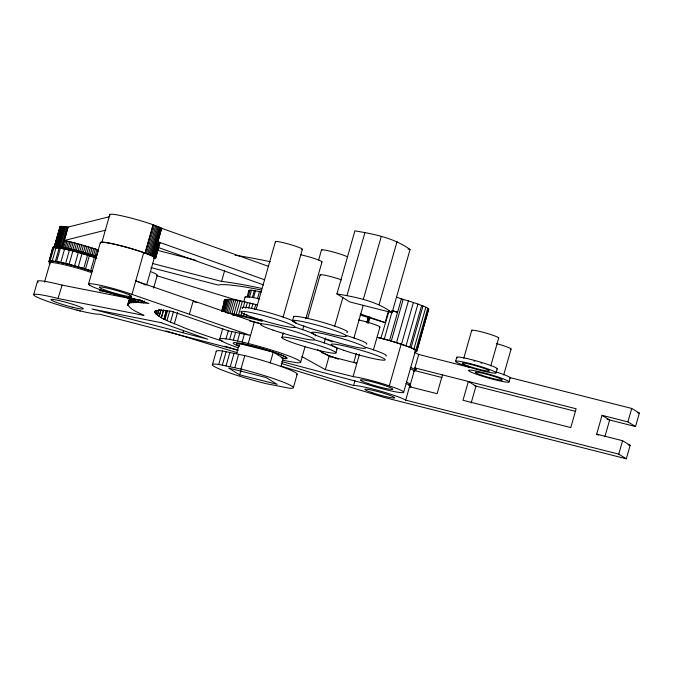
<?xml version="1.0" encoding="UTF-8"?>
<svg xmlns="http://www.w3.org/2000/svg" width="673" height="673" viewBox="0 0 673 673"><rect width="100%" height="100%" fill="white"/><g stroke="black" fill="none" stroke-linecap="round" stroke-linejoin="round"><path stroke-width="1.01" d="M49.137 261.89L52.772 247.672C67.847 248.093 82.459 253.771 96.828 258.104M52.772 247.672L48.91 261.646M413.802 370.756L415.578 370.411L414.492 369.25A28.056 2.541 15.9 0 0 410.656 367.391M471.184 402.959L475.979 386.125L468.349 381.456L462.99 400.267L570.788 427.582L576.147 408.772L414.879 367.904L415.973 368.897L415.594 369.309M222.755 341.219A112.231 10.171 15.9 0 1 210.885 337.316L204.802 335.247A112.231 10.171 15.9 0 1 183.182 327.372C173.769 322.754 161.974 320.415 154.756 312.44L154.824 311.767C159.703 308.84 166.181 311.178 171.565 311.271L228.307 330.838L250.533 335.448L131.832 294.32A28.056 2.541 15.9 0 0 100.412 285.327A28.056 2.541 15.9 0 0 89.475 285.125M261.561 291.889L251.475 290.206L248.909 290.357L249.338 291.375M33.692 294.606L37.52 281.171M49.962 259.012L52.965 248.455M48.944 261.107L50.063 260.888L53.89 247.454M54.294 246.848L60.116 226.54L68.158 227.129L62.421 247.285L59.014 246.713L64.759 226.565M54.328 247.033L60.116 226.54M44.544 282.13L50.105 262.588M54.37 246.697L60.309 226.422M54.563 246.579L60.612 226.338M54.875 246.495L61.033 226.288M55.295 246.444L55.825 246.436L61.571 226.279M50.063 260.888L52.216 260.998L56.044 247.563M55.825 246.436L56.465 246.453L62.21 226.296M56.465 246.453L57.213 246.503L62.959 226.355M63.809 226.439L58.063 246.596L57.213 246.503M52.216 260.998L55.337 261.427L59.165 247.992M60.065 246.873L65.803 226.717M55.337 261.427L56.566 261.637L60.393 248.202M61.201 247.058L66.938 226.91M62.227 247.243L67.965 227.095L109.657 216.664M62.421 247.285L63.725 247.529L65.634 240.816L73.155 242.49L98.451 249.91L96.811 255.664M56.566 261.637L60.763 262.47L64.591 249.035M63.725 247.529L65.104 247.815L67.014 241.094M65.104 247.815L66.551 248.127L68.461 241.405M66.551 248.127L68.057 248.463L69.975 241.742M68.057 248.463L69.63 248.825L71.54 242.103M60.763 262.47L65.592 263.564L69.42 250.129M69.63 248.825L71.245 249.212L73.155 242.49M238.049 350.212L99.57 314.182A34.794 3.155 15.9 0 1 43.77 299.965A34.794 3.155 15.9 0 1 58.029 298.492L62.093 285.116L129.914 298.476M71.245 249.212L72.903 249.624L74.821 242.903M65.592 263.564L69.075 264.422L72.903 250.987M72.903 249.624L74.602 250.053L76.512 243.332M74.602 250.053L76.327 250.499L78.236 243.786M76.327 250.499L78.076 250.97L79.986 244.249M69.075 264.422L74.526 265.86L78.354 252.425M78.076 250.97L79.835 251.45L81.744 244.728M79.835 251.45L81.601 251.946L83.511 245.224M92.218 271.269L78.236 266.895L82.064 253.46M96.542 256.623L83.359 252.451L85.278 245.729M85.118 252.964L87.036 246.242M86.859 253.485L88.769 246.764M83.738 268.527L87.566 255.084M88.575 254.007L90.485 247.294M85.53 269.074L89.358 255.639M90.258 254.537L92.167 247.824M91.907 255.067L93.816 248.345M93.505 255.589L95.415 248.875M90.645 270.731L94.472 257.296M95.053 256.11L96.962 249.397M88.508 284.208L100.361 242.558M101.732 242.877L109.775 214.662M58.265 298.551L144.014 315.435C138.512 312.289 130.999 310.396 127.735 304.617L129.788 297.458M127.878 305.046L129.519 299.283M127.996 305.466L130.091 297.718M128.055 305.567L128.863 302.64M127.735 304.617L128.829 303.195L130.579 297.39M128.829 303.195L129.603 302.943L130.966 298.147M131.967 294.37L143.686 252.678A28.056 2.541 15.9 0 0 113.754 244.03A28.056 2.541 15.9 0 0 100.614 242.961M131.605 297.946L130.234 302.741L129.603 302.943M131.773 297.903L130.335 302.724L137.83 302.404L148.926 303.473L137.006 299.443A28.056 2.541 15.9 0 1 125.96 297.163L124.312 296.759A28.056 2.541 15.9 0 1 103.692 290.812L102.119 290.332A28.056 2.541 15.9 0 1 89.997 285.436M153.713 258.541C160.233 258.003 145.923 253.46 145.057 252.989L153.099 224.774A28.056 2.541 15.9 0 0 124.715 216.504L123.159 216.142A28.056 2.541 15.9 0 0 110.019 215.074M145.191 253.04L153.234 224.824M131.319 302.581L132.413 298.745M132.211 302.455L133.304 298.619M132.337 302.446L133.431 298.61M132.438 302.438L133.532 298.602M146.428 253.485L154.462 225.27L153.099 224.774M133.599 302.396L134.693 298.551M147.724 253.973L155.757 225.758L154.462 225.27M134.743 302.345L135.567 299.46M134.894 302.345L135.845 299.46M148.935 254.436L156.977 226.221L155.757 225.758M136.434 302.379L137.258 299.493M150.062 254.89L158.105 226.675L156.977 226.221M151.097 255.319L159.139 227.104L158.105 226.675M137.83 302.404L138.646 299.519M138.007 302.413L138.823 299.535M138.158 302.421L138.975 299.535M152.039 255.732L160.073 227.516L159.139 227.104M152.88 256.127L160.914 227.911L160.073 227.516M139.816 302.53L140.632 299.653M153.612 256.489L161.655 228.273L160.914 227.911M153.814 256.598L161.655 228.273M154.243 256.825L158.458 242.053L158.029 241.817L264.632 279.775M141.448 302.631L141.995 300.713M141.65 302.657L142.196 300.73M146.613 284.973L154.353 257.767M154.765 257.145L158.979 242.364L158.458 242.053M141.826 302.665L142.373 300.747M155.177 257.423L159.383 242.642L158.979 242.364M155.227 258.474L159.383 242.642M155.505 258.382L159.686 242.903M155.673 258.255L159.863 243.121M143.711 302.858L144.258 300.932M153.587 288.12L157.238 275.307M154.756 312.44L155.303 310.522M155.152 313.239L155.968 310.362M156.001 314.173L157.095 310.329M157.314 315.216L158.954 309.462M157.482 315.275L159.122 309.521M159.08 316.386L160.99 309.673M159.24 316.445L161.15 309.723M161.284 317.664L163.472 309.992M161.436 317.723L163.623 310.043M163.926 319.052L166.391 310.421M164.069 319.103L166.534 310.463M164.986 319.566L167.442 310.934M166.988 320.541L169.722 310.943M170.462 322.123L173.474 311.565M174.332 323.797L177.613 312.28M182.829 332.773L183.376 330.855M189.407 314.215L193.235 300.781L135.795 280.927L137.031 281.381A28.056 2.541 15.9 0 1 140.665 282.778M152.603 263.496L221.568 281.398L224.58 270.84M221.594 311.33L224.875 299.813C235.693 298.122 247.016 303.001 257.734 304.869M221.821 311.086L225.102 299.569M222.241 310.909L225.522 299.392M222.872 310.791L226.153 299.275M223.419 311.692L226.978 299.216M224.437 311.692L227.987 299.216M225.371 312.709L229.199 299.275M230.587 299.401L226.759 312.836L241.027 315.292L262.445 320.533M212.407 364.783L216.235 351.34M219.684 339.251L222.746 328.5M228.324 313.012L232.151 299.578M230.057 313.256L233.884 299.822M231.958 313.551L235.786 300.116M218.733 364.43L242.28 369.376A42.088 3.811 15.9 0 1 284.107 382.483A42.088 3.811 15.9 0 1 289.281 388.203L266.054 383.66A42.088 3.811 15.9 0 1 221.695 369.914A42.088 3.811 15.9 0 1 217.766 364.303L218.733 364.43L222.561 350.986L246.108 355.933A42.088 3.811 15.9 0 1 296.465 374.735M237.796 347.655A42.088 3.811 15.9 0 1 225.034 338.78L226.01 338.898L228.307 330.838M234.019 313.904L237.847 300.469M236.223 314.316L240.051 300.881M222.368 364.976L226.195 351.533M226.01 338.898L229.636 339.444L231.933 331.385M238.562 314.779L242.389 301.344M243.761 301.874L245.132 297.071M226.103 365.658L229.93 352.223M229.636 339.444L233.371 340.126L235.668 332.067M241.027 315.292L241.843 312.415M243.214 307.611L244.854 301.857M246.974 297.146L248.909 290.357M248.093 297.214L250.104 290.156M243.609 315.856L244.434 312.979M245.796 308.175L247.437 302.421M249.464 297.264L251.475 290.206M230.292 366.524L234.12 353.089M233.371 340.126L237.561 340.992L239.857 332.933M246.301 316.47L246.848 314.543M248.758 307.83L250.129 303.027M252.409 297.348L254.344 290.551M236.593 353.485L239.42 343.583L273.263 352.156L283.299 358.305L281.045 366.221M253.57 297.533L255.504 290.736M251.542 308.486L252.913 303.683M234.869 367.559L238.696 354.116M237.561 340.992L242.137 342.027L244.434 333.968M254.411 309.176L255.774 304.381M257.498 298.543L259.509 291.493M256.085 309.496L275.425 241.624M240.968 369.04L244.795 355.605M242.137 342.027L248.236 343.508L254.36 322.014L193.235 300.781M239.706 374.853L228.576 368.038L266.096 377.536L277.226 384.359L239.706 374.853L241.069 370.057M283.064 317.219L302.396 249.338M270.159 363.05L273.263 352.156M281.962 337.459L283.114 333.421M292.494 320.71L293.647 316.68M318.615 259.988L321.475 249.944M302.657 329.787L303.792 325.791M305.778 318.809L321.988 261.915M307.696 318.548L320.146 274.853M293.386 387.614L297.214 374.18M300.663 362.082L305.113 346.452M336.937 293.916L354.907 230.856C374.053 234.053 394.05 237.914 410.076 249.498L392.09 312.651L349.851 301.95L336.937 293.916C356.084 297.138 376.157 300.89 392.09 312.651M324.142 342.994L325.572 337.972M334.666 326.27L342.877 297.466M281.642 361.561L364.017 383.366A28.056 2.541 15.9 0 0 399.636 392.477L400.511 392.578A28.056 2.541 15.9 0 0 390.088 386.1A28.056 2.541 15.9 0 0 353.695 376.729L325.303 369.628L329.131 356.194L356.648 363.201A28.056 2.541 15.9 0 0 355.874 363.134M347.016 295.439L364.985 232.37M335.911 352.896A28.056 2.541 15.9 0 0 296.356 339.285A28.056 2.541 15.9 0 0 294.538 343.348A28.056 2.541 15.9 0 0 335.911 352.896L337.055 348.858M363.294 299.535L381.255 236.492M353.88 338.115L363.21 305.34M353.796 362.461L356.379 353.392M366.861 322.308L368.299 317.269M367.189 321.946L368.316 317.648M367.694 323.124L369.418 317.084M353.064 376.661L359.475 354.158M368.367 323.141L370.091 317.092M281.196 363.428L353.561 385.562L354.932 380.767M379.109 304.575L397.07 241.531M373.414 349.96L379.934 327.095M360.03 315.023A133.271 12.08 15.9 0 1 384.535 322.485L385.065 322.653L388.346 311.136M377.646 337.459A28.056 2.541 15.9 0 1 380.884 338.233L389.011 311.119M381.255 338.334L384.283 339.099L392.317 310.884L397.575 312.314L391.787 310.253M384.283 339.099L389.541 340.53L401.402 298.871L396.481 297.121M416.116 351.323L416.898 351.028L415.906 349.893L411.11 347.621L391.307 341.026L403.169 299.376L401.402 298.871M396.54 342.582L408.402 300.932L403.169 299.376M389.314 385.839L401.175 344.189M401.52 344.164L413.382 302.514L408.402 300.932M406.055 345.712L417.916 304.061L413.382 302.514M409.79 347.1L421.66 305.449L417.916 304.061M411.11 347.621L422.972 305.971L421.66 305.449M413.971 348.866L425.832 307.208L422.972 305.971M403.649 392.3L415.51 350.65M415.906 349.893L427.767 308.242L425.832 307.208M418.943 341.404L419.784 338.426M424.31 322.56L425.151 319.582M416.848 350.667L428.709 309.016L427.767 308.242M416.898 351.028L428.709 309.016M509.427 377.452L631.737 408.452L639.35 413.113L635.522 426.547L627.909 421.887L602.041 415.334L596.682 434.144L622.567 440.706L630.155 445.358L626.327 458.793L618.739 454.14L405.693 400.149L409.899 385.377A28.056 2.541 15.9 0 0 406.063 383.517M414.492 369.25L418.707 354.461A28.056 2.541 15.9 0 0 414.871 352.602M410.286 384.704L414.114 371.269M414.938 369.544L415.325 368.198M409.899 385.377L410.681 385.932L410.294 387.278L409.521 386.714L437.105 393.705L442.464 374.895M415.275 369.805L415.653 368.459M415.493 370.041L415.872 368.695M415.451 370.545L415.838 369.208M415.578 370.411L415.973 368.897M455.604 361.325L456.757 357.296M463.781 358.221L471.731 330.334M490.752 365.944L498.701 338.048M496.068 372.901A21.04 1.91 15.9 0 0 466.406 362.697A21.04 1.91 15.9 0 0 465.043 365.742A21.04 1.91 15.9 0 0 496.068 372.901L497.212 368.871M503.698 374.97L511.068 349.094M509.015 381.928A21.04 1.91 15.9 0 0 479.353 371.723A21.04 1.91 15.9 0 0 477.981 374.768A21.04 1.91 15.9 0 0 509.015 381.928L510.159 377.898M604.859 436.827L609.654 419.994L602.041 415.334M618.739 454.14L622.567 440.706M627.909 421.887L631.737 408.452M159.93 243.315L159.047 243.752M224.875 299.813L224.403 300.242A309.799 28.081 15.9 0 0 223.806 301.824M427.978 309.664L428.76 309.378M105.829 230.099L64.137 240.53L65.634 240.816M282.593 358.229L283.409 358.314A25.953 2.356 15.9 0 0 274.491 352.568L273.07 352.088A25.953 2.356 15.9 0 0 240.118 343.659L239.31 343.575A25.953 2.356 15.9 0 0 239.369 345.897M221.568 281.398L225.716 281.911A147.303 13.351 15.9 0 1 261.755 288.431M222.561 350.986L221.594 350.869A42.088 3.811 15.9 0 0 216.336 351.626M282.298 360.223L296.549 362.68A42.088 3.811 15.9 0 0 291.375 356.951A42.088 3.811 15.9 0 0 249.557 343.844L248.236 343.508M254.36 322.014L255.681 322.342A42.088 3.811 15.9 0 1 260.872 323.705M408.065 248.993L410.076 249.498M418.707 354.461L469.67 367.382M637.314 412.599L639.35 413.113M413.996 370.419L442.06 377.536M474.389 385.73L575.659 411.38M606.996 419.321L635.522 426.547M628.17 444.853L630.155 445.358M281.306 357.8L283.299 358.305M77 310.11L80.339 310.96M626.327 458.793L384.014 397.398L281.398 366.205M62.093 285.116L61.857 285.058A34.794 3.155 15.9 0 0 38.21 282.214M157.44 250.322L195.986 260.325M151.03 267.61L218.077 285.016A133.271 12.08 15.9 0 1 236.98 285.815L241.826 286.513A133.271 12.08 15.9 0 1 261.637 290.071M74.526 265.86L78.236 266.895M389.541 340.53L391.307 341.026M81.601 251.946L83.359 252.451M241.944 301.748L156.506 275.619A28.056 2.541 15.9 0 0 151.248 271.85M193.841 301.647L196.853 302.564M224.908 346.208L237.973 350.204M165.894 330.864L237.207 352.686M161.857 228.383L268.418 266.323M360.383 313.87L385.065 322.653M158.635 247.63L263.58 284.915M143.829 252.712L145.065 253.157A28.056 2.541 15.9 0 1 153.856 258.138M324.588 338.813L332.395 341.892M321.736 352.635L338.326 359.189M317.673 349.8L330.838 357.144M301.883 356.572L325.303 369.628M89.467 285.159L89.989 285.47M596.682 434.144L598.373 435.179M410.681 385.932L410.984 386.538M320.693 275.434A14.032 1.27 15.9 0 1 325.841 275.434A14.032 1.27 15.9 0 1 341.556 279.884M294.833 327.103A28.056 2.541 15.9 0 1 253.46 317.555A28.056 2.541 15.9 0 1 255.277 313.492A28.056 2.541 15.9 0 1 294.833 327.103A28.056 2.541 15.9 0 1 315.2 335.877M295.884 322.695A28.056 2.541 15.9 0 1 295.851 323.208M242.684 308.503A28.056 2.541 15.9 0 1 259.652 310.236A28.056 2.541 15.9 0 1 292.89 320.861M293.664 321.24A28.056 2.541 15.9 0 1 294.328 321.585M294.883 321.904A28.056 2.541 15.9 0 1 295.329 322.199M293.739 317.05A28.056 2.541 15.9 0 1 322.552 322.3A28.056 2.541 15.9 0 1 346.864 332.42M346.115 335.448A28.056 2.541 15.9 0 1 366.432 344.197M322.022 250.533A14.032 1.27 15.9 0 1 330.704 251.349A14.032 1.27 15.9 0 1 347.621 256.926M300.705 254.773A14.032 1.27 15.9 0 1 316.428 259.223A14.032 1.27 15.9 0 1 321.391 262.083M275.577 241.927A14.032 1.27 15.9 0 1 289.878 244.434A14.032 1.27 15.9 0 1 301.798 249.515M262.277 321.071A28.056 2.541 15.9 0 1 261.99 319.969M365.658 347.293A28.056 2.541 15.9 0 1 385.966 356.051M358.65 319.953A14.032 1.27 15.9 0 1 374.373 324.403A14.032 1.27 15.9 0 1 379.336 327.263M314.644 339.823A28.056 2.541 15.9 0 1 336.685 349.102M283.426 334.035A28.056 2.541 15.9 0 1 283.838 333.118M457.245 357.943A21.04 1.91 15.9 0 1 476.45 360.947A21.04 1.91 15.9 0 1 496.935 369.048M474.002 360.947A14.032 1.27 15.9 0 1 474.869 361.174M480.985 362.949A14.032 1.27 15.9 0 1 481.818 363.21M495.925 371.908A21.04 1.91 15.9 0 1 509.882 378.075M496.346 343.567A14.032 1.27 15.9 0 1 510.479 349.27M472.051 330.771A14.032 1.27 15.9 0 1 485.3 332.891A14.032 1.27 15.9 0 1 498.34 338.208M235.104 255.277A147.303 13.351 15.9 0 1 270.361 261.755M101.951 242.591A28.056 2.541 15.9 0 1 115.117 244.358L116.673 244.72A28.056 2.541 15.9 0 1 145.057 252.989M141.7 283.215A28.056 2.541 15.9 0 1 142.642 283.627M143.484 284.014A28.056 2.541 15.9 0 1 144.224 284.376M144.846 284.721A28.056 2.541 15.9 0 1 145.368 285.032M239.201 346.41A28.056 2.541 15.9 0 1 240.993 343.39A28.056 2.541 15.9 0 1 276.965 353.342A28.056 2.541 15.9 0 1 283.005 358.524M53.756 261.418A27.778 2.515 15.9 0 1 55.657 261.662M57.92 262.049A27.778 2.515 15.9 0 1 60.52 262.546M61.924 262.849A27.778 2.515 15.9 0 1 90.132 270.681M377.309 337.383A28.056 2.541 15.9 0 1 405.583 345.72A28.056 2.541 15.9 0 1 414.837 350.97M232.547 315.107A40.691 3.685 15.9 0 1 261.772 321.147M249.691 321.013A40.691 3.685 15.9 0 1 251.231 321.374M252.013 321.559A40.691 3.685 15.9 0 1 253.595 321.946M254.402 322.14A40.691 3.685 15.9 0 1 261.006 323.839M245.208 297.441A28.056 2.541 15.9 0 1 259.627 298.938M406.391 382.113A28.056 2.541 15.9 0 1 408.477 385.032M410.219 368.678A28.056 2.541 15.9 0 1 413.727 371.504M99.242 289.895A29.461 2.667 15.9 0 1 104.668 290.938M127.769 298.307A16.833 1.523 15.9 0 1 128.72 298.627M52.999 247.925A29.082 2.633 15.9 0 1 95.877 257.818M53.478 246.966A29.082 2.633 15.9 0 1 66.711 248.11A29.082 2.633 15.9 0 1 96.264 256.472M49.852 262.083A28.703 2.599 15.9 0 1 61.933 262.806A28.703 2.599 15.9 0 1 91.856 271.227M50.273 263.993A28.703 2.599 15.9 0 1 60.074 263.833A28.703 2.599 15.9 0 1 91.478 272.573M99.629 290.778A28.056 2.541 15.9 0 1 117.253 294.69M119.003 295.169A28.056 2.541 15.9 0 1 120.77 295.657M122.536 296.154A28.056 2.541 15.9 0 1 127.777 297.71M353.561 385.562A28.056 2.541 15.9 0 1 379.109 390.752A28.056 2.541 15.9 0 1 405.693 400.149M160.973 322.636L91.991 309.042L207.755 339.226L160.973 322.636M72.146 307.14L71.271 306.913A16.833 1.523 15.9 0 1 51.4 299.392A16.833 1.523 15.9 0 1 78.093 306.148A16.833 1.523 15.9 0 1 72.289 307.174L72.146 307.14M129.611 295.018L129.065 294.774A16.833 1.523 15.9 0 0 110.961 289.011A16.833 1.523 15.9 0 0 99.31 287.22L99.335 287.337A16.833 1.523 15.9 0 0 120.046 294.614A16.833 1.523 15.9 0 0 129.611 295.018M273.053 330.123A28.056 2.541 15.9 0 0 314.426 339.672A28.056 2.541 15.9 0 0 274.87 326.069A28.056 2.541 15.9 0 0 273.053 330.123M305.071 326.598A28.056 2.541 15.9 0 0 346.444 336.147A28.056 2.541 15.9 0 0 306.896 322.535A28.056 2.541 15.9 0 0 305.071 326.598M324.285 338.443A28.056 2.541 15.9 0 0 365.649 347.991A28.056 2.541 15.9 0 0 326.102 334.388A28.056 2.541 15.9 0 0 324.285 338.443M343.819 350.296A28.056 2.541 15.9 0 0 385.192 359.836A28.056 2.541 15.9 0 0 345.636 346.233A28.056 2.541 15.9 0 0 343.819 350.296M468.635 366.196A14.032 1.27 15.9 0 0 489.321 370.966A14.032 1.27 15.9 0 0 469.552 364.169A14.032 1.27 15.9 0 0 468.635 366.196M481.582 375.223A14.032 1.27 15.9 0 0 502.268 380.001A14.032 1.27 15.9 0 0 482.491 373.195A14.032 1.27 15.9 0 0 481.582 375.223M368.03 383.509A16.833 1.523 15.9 0 0 392.847 389.238A16.833 1.523 15.9 0 0 369.115 381.069A16.833 1.523 15.9 0 0 368.03 383.509M371.875 392.586A15.429 1.396 15.9 0 0 394.639 397.844A15.429 1.396 15.9 0 0 372.901 390.357A15.429 1.396 15.9 0 0 371.875 392.586"/></g></svg>
